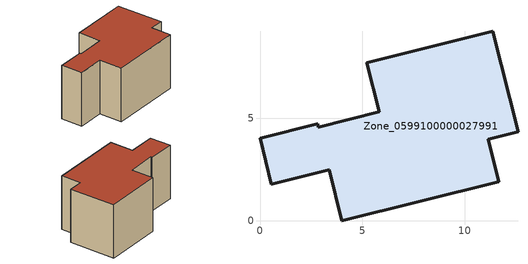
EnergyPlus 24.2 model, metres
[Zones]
Zone_0599100000027991
 floor ground (C_G): 0,4.02 2.81,4.73 2.85,4.57 5.82,5.32 5.22,7.7 11.36,9.24 12.59,4.35 11.14,3.98 11.66,1.9 4,0 3.38,2.48 0.56,1.78 z0
 wall outside (C_F): 2.81,4.73 0,4.02 0.56,1.78 3.38,2.48 4,0 11.66,1.9 11.14,3.98 12.59,4.35 11.36,9.24 5.22,7.7 5.82,5.32 2.85,4.57 2.81,4.73 z0:5.87
 roof outside (C_R): 11.36,9.24 5.22,7.7 5.82,5.32 2.85,4.57 2.81,4.73 0,4.02 0.56,1.78 3.38,2.48 4,0 11.66,1.9 11.14,3.98 12.59,4.35 z5.87
[BUILDING]
Pand.0599100000027991: North Axis=0; Terrain=City; Loads Convergence Tolerance Value=0.04; Temperature Convergence Tolerance Value=0.4; Solar Distribution=FullExterior; Maximum Number of Warmup Days=25; Minimum Number of Warmup Days=1
[Site:Location]
Rotterdam.The.Hague.AP_ZH_NLD Design_Conditions: Latitude=51.96; Longitude=4.45; Time Zone=1; Elevation=-4.5
[SITE:GROUNDTEMPERATURE:BUILDINGSURFACE]
18, 18, 18, 18, 18, 18, 18, 18, 18, 18, 18, 18
[MATERIAL] Thermal Absorptance=0.9; Solar Absorptance=0.7; Visible Absorptance=0.7
Name | Roughness | Thickness | Conductivity | Density | Specific Heat
G.TI.1965-1974 | MediumSmooth | 0.15 | 0.882353 | 540 | 1210
F.TI.1965-1974 | Rough | 0.3 | 0.697674 | 1920 | 840
R.TI.1965-1974 | MediumRough | 0.2 | 0.232558 | 1500 | 1000
[CONSTRUCTION]
C_G: G.TI.1965-1974
C_F: F.TI.1965-1974
C_R: R.TI.1965-1974
[ZONE]
Zone_0599100000027991: Type=1; Multiplier=1; Ceiling Height=Autocalculate; Volume=Autocalculate; Floor Area=autocalculate; Part of Total Floor Area=Yes
[ZONEINFILTRATION:DESIGNFLOWRATE]
Infil_Zone_0599100000027991: Zone or ZoneList or Space or SpaceList=Zone_0599100000027991; Schedule=AlwaysOn; Design Flow Rate Calculation Method=Flow/Area; Flow Rate per Floor Area=0.003; Constant Term Coefficient=1; Temperature Term Coefficient=0; Velocity Term Coefficient=0; Velocity Squared Term Coefficient=0
[HVACTEMPLATE:ZONE:IDEALLOADSAIRSYSTEM]
Zone_0599100000027991: Maximum Heating Supply Air Temperature=50; Minimum Cooling Supply Air Temperature=13; Maximum Heating Supply Air Humidity Ratio=0.0156; Minimum Cooling Supply Air Humidity Ratio=0.0077; Heating Limit=NoLimit; Cooling Limit=NoLimit; Dehumidification Control Type=ConstantSensibleHeatRatio; Cooling Sensible Heat Ratio=0.7; Dehumidification Setpoint=60; Humidification Control Type=None; Humidification Setpoint=30; Outdoor Air Method=None; Outdoor Air Flow Rate per Person=0.00944; Outdoor Air Flow Rate per Zone Floor Area=0; Outdoor Air Flow Rate per Zone=0; Demand Controlled Ventilation Type=None; Outdoor Air Economizer Type=NoEconomizer; Heat Recovery Type=None; Sensible Heat Recovery Effectiveness=0.7; Latent Heat Recovery Effectiveness=0.65
[ZONECONTROL:THERMOSTAT]
ThermostatControl_Zone_0599100000027991: Zone or ZoneList=Zone_0599100000027991; Control Type Schedule=DualSetpointControlType; Control 1=Thermostat_Zone_0599100000027991; Temperature Difference Between Cutout And Setpoint=0
[THERMOSTATSETPOINT:DUALSETPOINT]
Thermostat_Zone_0599100000027991: Heating Setpoint Temperature Schedule=HeatingSetpoint_Zone_0599100000027991; Cooling Setpoint Temperature Schedule=CoolingSetpoint_Zone_0599100000027991
[SCHEDULE:COMPACT]
HeatingSetpoint_Zone_0599100000027991: Through: 12/31, For: AllDays, Until: 24:00, 21
CoolingSetpoint_Zone_0599100000027991: Through: 12/31, For: AllDays, Until: 24:00, 24
DualSetpointControlType: Through: 12/31, For: AllDays, Until: 24:00, 4
AlwaysOn: Through: 12/31, For: AllDays, Until: 24:00, 1
